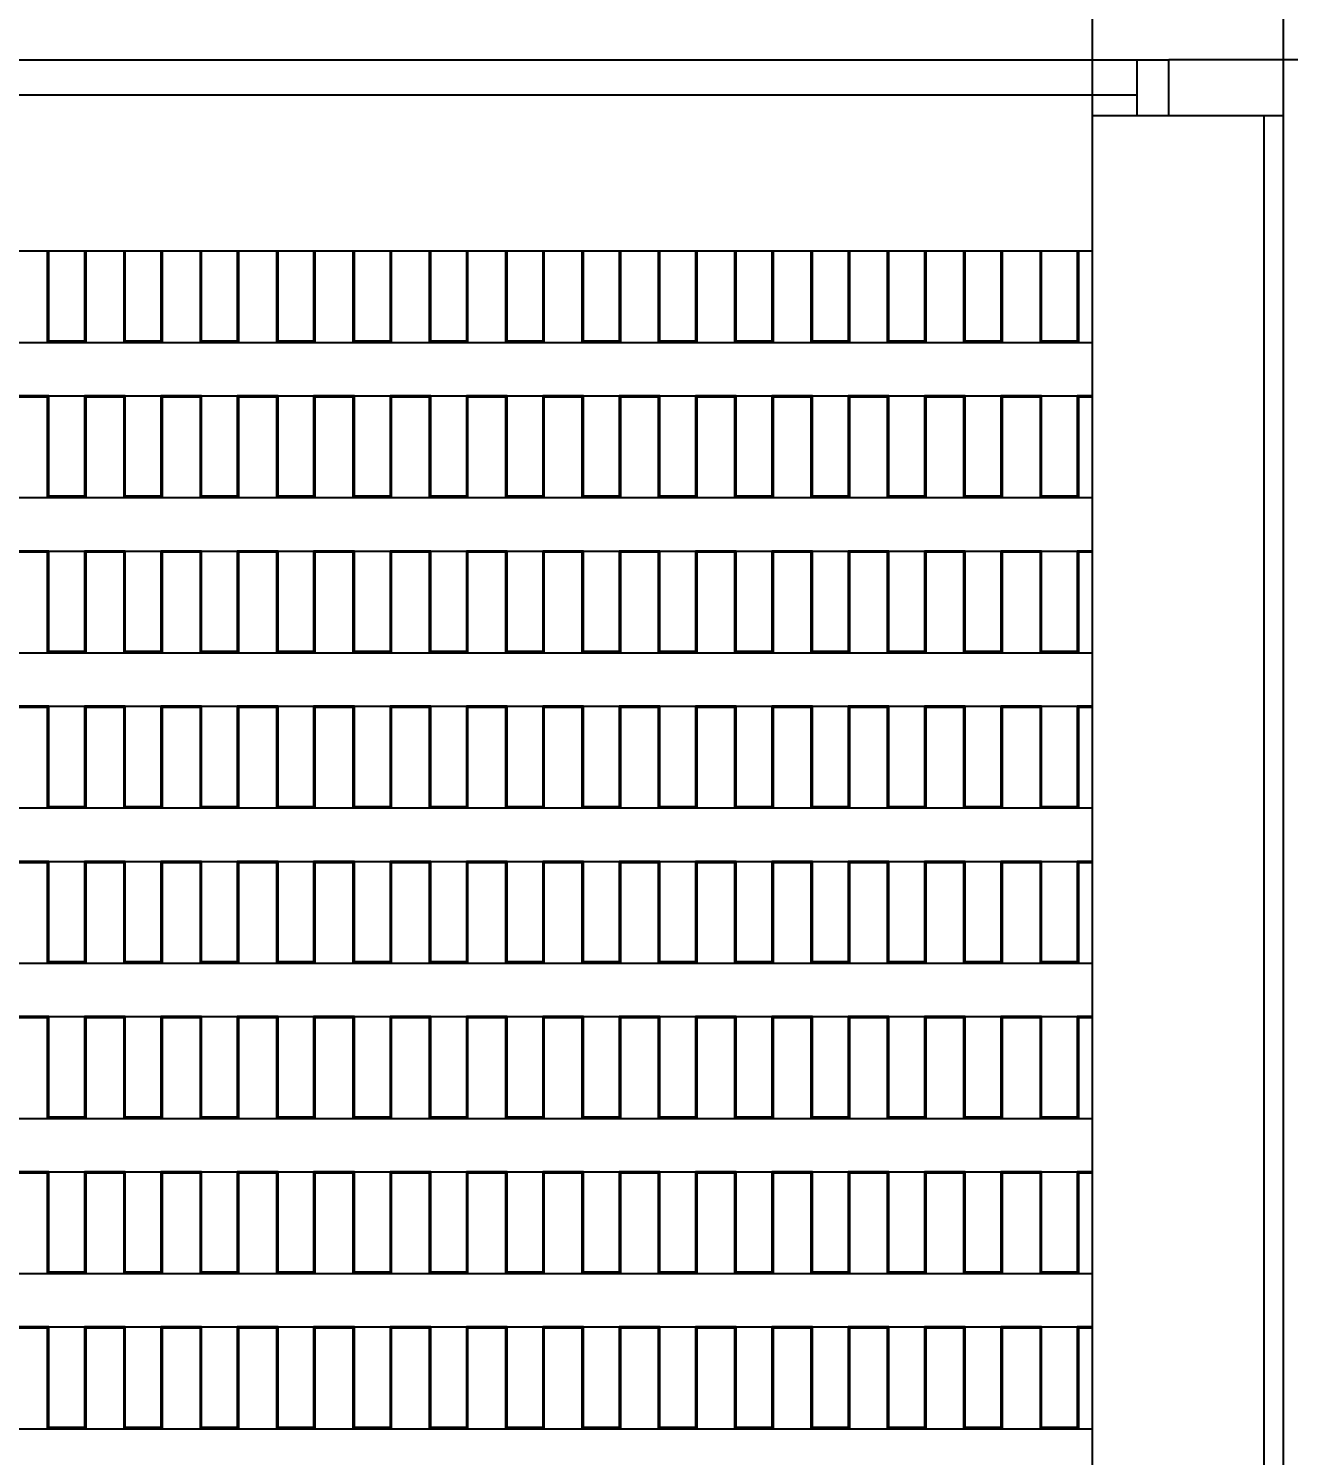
# Model space of a CAD drawing. Header units: millimetres. Extents: x -8604 to -3995, y 3123 to 6155.
# Drawn here: x -7317.2 to -7218.2, y 5465.9 to 5578.1 of the extents above; entities that cross this region are included whole.
import ezdxf

# ---------------------------------------------------------------- set-up
doc = ezdxf.new("R2010")
doc.units = ezdxf.units.MM
doc.layers.get('DEFPOINTS').update_dxf_attribs({"color": 30})
doc.styles.add('TH_GBDIM', font='romans.shx', dxfattribs={"width": 0.8, "bigfont": 'gbcbig.shx'})
doc.dimstyles.new('TH_GBDIM', dxfattribs={"dimscale": 3, "dimtxt": 3.5, "dimasz": 2.5, "dimexe": 2, "dimexo": 0, "dimgap": 1.5, "dimtad": 1, "dimdec": 1, "dimzin": 0, "dimdsep": 46, "dimtxsty": 'TH_GBDIM', "dimcen": 2.5, "dimclrd": 130, "dimclre": 130, "dimclrt": 3, "dimadec": 0, "dimazin": 0, "dimtfac": 0.714286, "dimtdec": 1, "dimtmove": 0, "dimatfit": 3, "dimfxl": 1, "dimtzin": 0, "dimlwd": -1, "dimlwe": -1, "dimarcsym": 0})

# ---------------------------------------------------------------- blocks, each defined once
blk = doc.blocks.new('*D1558')
at = {"color": 130, "transparency": 16777216}
for p, q in [((-7702.62, 5575.58), (-7702.62, 5649.92)), ((-7177.62, 5575.58), (-7177.62, 5649.92)), ((-7695.12, 5643.92), (-7185.12, 5643.92))]:
    blk.add_line(p, q, dxfattribs=at)
for points in [[(-7695.12, 5645.17), (-7695.12, 5642.67), (-7702.62, 5643.92)], [(-7185.12, 5645.17), (-7185.12, 5642.67), (-7177.62, 5643.92)]]:
    blk.add_solid(points, dxfattribs=at)
at = {"layer": 'DEFPOINTS', "color": 0, "transparency": 16777216}
for p in [(-7177.62, 5643.92), (-7702.62, 5575.58), (-7177.62, 5575.58)]:
    blk.add_point(p, dxfattribs=at)
at = {"color": 3, "transparency": 16777216, "insert": (-7440.12, 5653.67), "char_height": 10.5, "attachment_point": 5, "style": 'TH_GBDIM'}
blk.add_mtext('525.0±1', dxfattribs=at)
blk = doc.blocks.new('*D1559')
at = {"color": 130, "transparency": 16777216}
for p, q in [((-7718.62, 5558.58), (-7718.62, 5682.05)), ((-7161.62, 5558.58), (-7161.62, 5682.05)), ((-7711.12, 5676.05), (-7169.12, 5676.05))]:
    blk.add_line(p, q, dxfattribs=at)
for points in [[(-7711.12, 5677.3), (-7711.12, 5674.8), (-7718.62, 5676.05)], [(-7169.12, 5677.3), (-7169.12, 5674.8), (-7161.62, 5676.05)]]:
    blk.add_solid(points, dxfattribs=at)
at = {"layer": 'DEFPOINTS', "color": 0, "transparency": 16777216}
for p in [(-7161.62, 5676.05), (-7718.62, 5558.58), (-7161.62, 5558.58)]:
    blk.add_point(p, dxfattribs=at)
at = {"color": 3, "transparency": 16777216, "insert": (-7440.12, 5685.8), "char_height": 10.5, "attachment_point": 5, "style": 'TH_GBDIM'}
blk.add_mtext('557.0', dxfattribs=at)
blk = doc.blocks.new('*D1570')
at = {"color": 130, "transparency": 16777216}
for p, q in [((-7233.62, 5571.18), (-7233.62, 5594.99)), ((-7218.62, 5571.18), (-7218.62, 5594.99)), ((-7241.12, 5588.99), (-7248.62, 5588.99)), ((-7233.62, 5588.99), (-7218.62, 5588.99)), ((-7211.12, 5588.99), (-7170.22, 5588.99))]:
    blk.add_line(p, q, dxfattribs=at)
for points in [[(-7241.12, 5590.24), (-7241.12, 5587.74), (-7233.62, 5588.99)], [(-7211.12, 5590.24), (-7211.12, 5587.74), (-7218.62, 5588.99)]]:
    blk.add_solid(points, dxfattribs=at)
at = {"layer": 'DEFPOINTS', "color": 0, "transparency": 16777216}
for p in [(-7218.62, 5588.99), (-7233.62, 5571.18), (-7218.62, 5571.18)]:
    blk.add_point(p, dxfattribs=at)
at = {"color": 3, "transparency": 16777216, "insert": (-7186.92, 5598.74), "char_height": 10.5, "attachment_point": 5, "style": 'TH_GBDIM'}
blk.add_mtext('15.0', dxfattribs=at)

msp = doc.modelspace()

# ---------------------------------------------------------------- linework, layer by layer
at = {"color": 7, "linetype": 'Continuous', "lineweight": 25}
for p, q in [((-7650.12, 5575.58), (-7230.12, 5575.58)), ((-7230.12, 5571.18), (-7230.12, 5575.58)), ((-7230.12, 5575.58), (-7227.62, 5575.58)), ((-7227.62, 5571.18), (-7227.62, 5575.58)), ((-7177.62, 5575.58), (-7227.62, 5575.58)), ((-7650.12, 5572.84), (-7230.12, 5572.84)), ((-7230.12, 5571.18), (-7230.12, 5572.84)), ((-7233.62, 5371.18), (-7233.62, 5571.18)), ((-7220.12, 5571.18), (-7233.62, 5571.18)), ((-7220.12, 5371.18), (-7220.12, 5571.18)), ((-7218.62, 5571.18), (-7220.12, 5571.18)), ((-7218.62, 5371.18), (-7218.62, 5571.18)), ((-7646.62, 5560.58), (-7233.62, 5560.58)), ((-7315.72, 5553.38), (-7315.72, 5560.58)), ((-7315.62, 5553.48), (-7315.62, 5560.58)), ((-7312.82, 5560.58), (-7312.82, 5553.48)), ((-7312.72, 5560.58), (-7312.72, 5553.38)), ((-7309.72, 5553.38), (-7309.72, 5560.58)), ((-7309.62, 5553.48), (-7309.62, 5560.58)), ((-7306.82, 5560.58), (-7306.82, 5553.48)), ((-7306.72, 5560.58), (-7306.72, 5553.38)), ((-7303.72, 5553.38), (-7303.72, 5560.58)), ((-7303.62, 5553.48), (-7303.62, 5560.58)), ((-7300.82, 5560.58), (-7300.82, 5553.48)), ((-7300.72, 5560.58), (-7300.72, 5553.38)), ((-7297.72, 5553.38), (-7297.72, 5560.58)), ((-7297.62, 5553.48), (-7297.62, 5560.58)), ((-7294.82, 5560.58), (-7294.82, 5553.48)), ((-7294.72, 5560.58), (-7294.72, 5553.38)), ((-7291.72, 5553.38), (-7291.72, 5560.58)), ((-7291.62, 5553.48), (-7291.62, 5560.58)), ((-7288.82, 5560.58), (-7288.82, 5553.48)), ((-7288.72, 5560.58), (-7288.72, 5553.38)), ((-7285.72, 5553.38), (-7285.72, 5560.58)), ((-7285.62, 5553.48), (-7285.62, 5560.58)), ((-7282.82, 5560.58), (-7282.82, 5553.48)), ((-7282.72, 5560.58), (-7282.72, 5553.38)), ((-7279.72, 5553.38), (-7279.72, 5560.58)), ((-7279.62, 5553.48), (-7279.62, 5560.58)), ((-7276.82, 5560.58), (-7276.82, 5553.48)), ((-7276.72, 5560.58), (-7276.72, 5553.38)), ((-7273.72, 5553.38), (-7273.72, 5560.58)), ((-7273.62, 5553.48), (-7273.62, 5560.58)), ((-7270.82, 5560.58), (-7270.82, 5553.48)), ((-7270.72, 5560.58), (-7270.72, 5553.38)), ((-7267.72, 5553.38), (-7267.72, 5560.58)), ((-7267.62, 5553.48), (-7267.62, 5560.58)), ((-7264.82, 5560.58), (-7264.82, 5553.48)), ((-7264.72, 5560.58), (-7264.72, 5553.38)), ((-7261.72, 5553.38), (-7261.72, 5560.58)), ((-7261.62, 5553.48), (-7261.62, 5560.58)), ((-7258.82, 5560.58), (-7258.82, 5553.48)), ((-7258.72, 5560.58), (-7258.72, 5553.38)), ((-7255.72, 5553.38), (-7255.72, 5560.58)), ((-7255.62, 5553.48), (-7255.62, 5560.58)), ((-7252.82, 5560.58), (-7252.82, 5553.48)), ((-7252.72, 5560.58), (-7252.72, 5553.38)), ((-7249.72, 5553.38), (-7249.72, 5560.58)), ((-7249.62, 5553.48), (-7249.62, 5560.58)), ((-7246.82, 5560.58), (-7246.82, 5553.48)), ((-7246.72, 5560.58), (-7246.72, 5553.38)), ((-7243.72, 5553.38), (-7243.72, 5560.58)), ((-7243.62, 5553.48), (-7243.62, 5560.58)), ((-7240.82, 5560.58), (-7240.82, 5553.48)), ((-7240.72, 5560.58), (-7240.72, 5553.38)), ((-7237.72, 5553.38), (-7237.72, 5560.58)), ((-7237.62, 5553.48), (-7237.62, 5560.58)), ((-7234.82, 5560.58), (-7234.82, 5553.48)), ((-7234.72, 5560.58), (-7234.72, 5553.38)), ((-7646.62, 5553.38), (-7233.62, 5553.38)), ((-7312.72, 5553.38), (-7315.72, 5553.38)), ((-7312.82, 5553.48), (-7315.62, 5553.48)), ((-7306.72, 5553.38), (-7309.72, 5553.38)), ((-7306.82, 5553.48), (-7309.62, 5553.48)), ((-7300.72, 5553.38), (-7303.72, 5553.38)), ((-7300.82, 5553.48), (-7303.62, 5553.48)), ((-7294.72, 5553.38), (-7297.72, 5553.38)), ((-7294.82, 5553.48), (-7297.62, 5553.48)), ((-7288.72, 5553.38), (-7291.72, 5553.38)), ((-7288.82, 5553.48), (-7291.62, 5553.48)), ((-7282.72, 5553.38), (-7285.72, 5553.38)), ((-7282.82, 5553.48), (-7285.62, 5553.48)), ((-7276.72, 5553.38), (-7279.72, 5553.38)), ((-7276.82, 5553.48), (-7279.62, 5553.48)), ((-7270.72, 5553.38), (-7273.72, 5553.38)), ((-7270.82, 5553.48), (-7273.62, 5553.48)), ((-7264.72, 5553.38), (-7267.72, 5553.38)), ((-7264.82, 5553.48), (-7267.62, 5553.48)), ((-7258.72, 5553.38), (-7261.72, 5553.38)), ((-7258.82, 5553.48), (-7261.62, 5553.48)), ((-7252.72, 5553.38), (-7255.72, 5553.38)), ((-7252.82, 5553.48), (-7255.62, 5553.48)), ((-7246.72, 5553.38), (-7249.72, 5553.38)), ((-7246.82, 5553.48), (-7249.62, 5553.48)), ((-7240.72, 5553.38), (-7243.72, 5553.38)), ((-7240.82, 5553.48), (-7243.62, 5553.48)), ((-7234.72, 5553.38), (-7237.72, 5553.38)), ((-7234.82, 5553.48), (-7237.62, 5553.48)), ((-7646.62, 5549.18), (-7233.62, 5549.18)), ((-7315.62, 5549.18), (-7318.82, 5549.18)), ((-7315.72, 5549.08), (-7318.72, 5549.08)), ((-7315.72, 5541.18), (-7315.72, 5549.08)), ((-7315.62, 5541.28), (-7315.62, 5549.18)), ((-7312.82, 5549.18), (-7312.82, 5541.28)), ((-7309.62, 5549.18), (-7312.82, 5549.18)), ((-7309.72, 5549.08), (-7312.72, 5549.08)), ((-7312.72, 5549.08), (-7312.72, 5541.18)), ((-7309.72, 5541.18), (-7309.72, 5549.08)), ((-7309.62, 5541.28), (-7309.62, 5549.18)), ((-7306.82, 5549.18), (-7306.82, 5541.28)), ((-7303.62, 5549.18), (-7306.82, 5549.18)), ((-7303.72, 5549.08), (-7306.72, 5549.08)), ((-7306.72, 5549.08), (-7306.72, 5541.18)), ((-7303.72, 5541.18), (-7303.72, 5549.08)), ((-7303.62, 5541.28), (-7303.62, 5549.18)), ((-7300.82, 5549.18), (-7300.82, 5541.28)), ((-7297.62, 5549.18), (-7300.82, 5549.18)), ((-7297.72, 5549.08), (-7300.72, 5549.08)), ((-7300.72, 5549.08), (-7300.72, 5541.18)), ((-7297.72, 5541.18), (-7297.72, 5549.08)), ((-7297.62, 5541.28), (-7297.62, 5549.18)), ((-7294.82, 5549.18), (-7294.82, 5541.28)), ((-7291.62, 5549.18), (-7294.82, 5549.18)), ((-7291.72, 5549.08), (-7294.72, 5549.08)), ((-7294.72, 5549.08), (-7294.72, 5541.18)), ((-7291.72, 5541.18), (-7291.72, 5549.08)), ((-7291.62, 5541.28), (-7291.62, 5549.18)), ((-7288.82, 5549.18), (-7288.82, 5541.28)), ((-7285.62, 5549.18), (-7288.82, 5549.18)), ((-7285.72, 5549.08), (-7288.72, 5549.08)), ((-7288.72, 5549.08), (-7288.72, 5541.18)), ((-7285.72, 5541.18), (-7285.72, 5549.08)), ((-7285.62, 5541.28), (-7285.62, 5549.18)), ((-7282.82, 5549.18), (-7282.82, 5541.28)), ((-7279.62, 5549.18), (-7282.82, 5549.18)), ((-7279.72, 5549.08), (-7282.72, 5549.08)), ((-7282.72, 5549.08), (-7282.72, 5541.18)), ((-7279.72, 5541.18), (-7279.72, 5549.08)), ((-7279.62, 5541.28), (-7279.62, 5549.18)), ((-7276.82, 5549.18), (-7276.82, 5541.28)), ((-7273.62, 5549.18), (-7276.82, 5549.18)), ((-7273.72, 5549.08), (-7276.72, 5549.08)), ((-7276.72, 5549.08), (-7276.72, 5541.18)), ((-7273.72, 5541.18), (-7273.72, 5549.08)), ((-7273.62, 5541.28), (-7273.62, 5549.18)), ((-7270.82, 5549.18), (-7270.82, 5541.28)), ((-7267.62, 5549.18), (-7270.82, 5549.18)), ((-7267.72, 5549.08), (-7270.72, 5549.08)), ((-7270.72, 5549.08), (-7270.72, 5541.18)), ((-7267.72, 5541.18), (-7267.72, 5549.08)), ((-7267.62, 5541.28), (-7267.62, 5549.18)), ((-7264.82, 5549.18), (-7264.82, 5541.28)), ((-7261.62, 5549.18), (-7264.82, 5549.18)), ((-7261.72, 5549.08), (-7264.72, 5549.08)), ((-7264.72, 5549.08), (-7264.72, 5541.18)), ((-7261.72, 5541.18), (-7261.72, 5549.08)), ((-7261.62, 5541.28), (-7261.62, 5549.18)), ((-7258.82, 5549.18), (-7258.82, 5541.28)), ((-7255.62, 5549.18), (-7258.82, 5549.18)), ((-7255.72, 5549.08), (-7258.72, 5549.08)), ((-7258.72, 5549.08), (-7258.72, 5541.18)), ((-7255.72, 5541.18), (-7255.72, 5549.08)), ((-7255.62, 5541.28), (-7255.62, 5549.18)), ((-7252.82, 5549.18), (-7252.82, 5541.28)), ((-7249.62, 5549.18), (-7252.82, 5549.18)), ((-7249.72, 5549.08), (-7252.72, 5549.08)), ((-7252.72, 5549.08), (-7252.72, 5541.18)), ((-7249.72, 5541.18), (-7249.72, 5549.08)), ((-7249.62, 5541.28), (-7249.62, 5549.18)), ((-7246.82, 5549.18), (-7246.82, 5541.28)), ((-7243.62, 5549.18), (-7246.82, 5549.18)), ((-7243.72, 5549.08), (-7246.72, 5549.08)), ((-7246.72, 5549.08), (-7246.72, 5541.18)), ((-7243.72, 5541.18), (-7243.72, 5549.08)), ((-7243.62, 5541.28), (-7243.62, 5549.18)), ((-7240.82, 5549.18), (-7240.82, 5541.28)), ((-7237.62, 5549.18), (-7240.82, 5549.18)), ((-7237.72, 5549.08), (-7240.72, 5549.08)), ((-7240.72, 5549.08), (-7240.72, 5541.18)), ((-7237.72, 5541.18), (-7237.72, 5549.08)), ((-7237.62, 5541.28), (-7237.62, 5549.18)), ((-7234.82, 5549.18), (-7234.82, 5541.28)), ((-7233.62, 5549.18), (-7234.82, 5549.18)), ((-7233.62, 5549.08), (-7234.72, 5549.08)), ((-7234.72, 5549.08), (-7234.72, 5541.18)), ((-7646.62, 5541.18), (-7233.62, 5541.18)), ((-7312.72, 5541.18), (-7315.72, 5541.18)), ((-7312.82, 5541.28), (-7315.62, 5541.28)), ((-7306.72, 5541.18), (-7309.72, 5541.18)), ((-7306.82, 5541.28), (-7309.62, 5541.28)), ((-7300.72, 5541.18), (-7303.72, 5541.18)), ((-7300.82, 5541.28), (-7303.62, 5541.28)), ((-7294.72, 5541.18), (-7297.72, 5541.18)), ((-7294.82, 5541.28), (-7297.62, 5541.28)), ((-7288.72, 5541.18), (-7291.72, 5541.18)), ((-7288.82, 5541.28), (-7291.62, 5541.28)), ((-7282.72, 5541.18), (-7285.72, 5541.18)), ((-7282.82, 5541.28), (-7285.62, 5541.28)), ((-7276.72, 5541.18), (-7279.72, 5541.18)), ((-7276.82, 5541.28), (-7279.62, 5541.28)), ((-7270.72, 5541.18), (-7273.72, 5541.18)), ((-7270.82, 5541.28), (-7273.62, 5541.28)), ((-7264.72, 5541.18), (-7267.72, 5541.18)), ((-7264.82, 5541.28), (-7267.62, 5541.28)), ((-7258.72, 5541.18), (-7261.72, 5541.18)), ((-7258.82, 5541.28), (-7261.62, 5541.28)), ((-7252.72, 5541.18), (-7255.72, 5541.18)), ((-7252.82, 5541.28), (-7255.62, 5541.28)), ((-7246.72, 5541.18), (-7249.72, 5541.18)), ((-7246.82, 5541.28), (-7249.62, 5541.28)), ((-7240.72, 5541.18), (-7243.72, 5541.18)), ((-7240.82, 5541.28), (-7243.62, 5541.28)), ((-7234.72, 5541.18), (-7237.72, 5541.18)), ((-7234.82, 5541.28), (-7237.62, 5541.28)), ((-7646.62, 5536.98), (-7233.62, 5536.98)), ((-7315.62, 5536.98), (-7318.82, 5536.98)), ((-7315.72, 5536.88), (-7318.72, 5536.88)), ((-7315.72, 5528.98), (-7315.72, 5536.88)), ((-7315.62, 5529.08), (-7315.62, 5536.98)), ((-7312.82, 5536.98), (-7312.82, 5529.08)), ((-7309.62, 5536.98), (-7312.82, 5536.98)), ((-7309.72, 5536.88), (-7312.72, 5536.88)), ((-7312.72, 5536.88), (-7312.72, 5528.98)), ((-7309.72, 5528.98), (-7309.72, 5536.88)), ((-7309.62, 5529.08), (-7309.62, 5536.98)), ((-7306.82, 5536.98), (-7306.82, 5529.08)), ((-7303.62, 5536.98), (-7306.82, 5536.98)), ((-7303.72, 5536.88), (-7306.72, 5536.88)), ((-7306.72, 5536.88), (-7306.72, 5528.98)), ((-7303.72, 5528.98), (-7303.72, 5536.88)), ((-7303.62, 5529.08), (-7303.62, 5536.98)), ((-7300.82, 5536.98), (-7300.82, 5529.08)), ((-7297.62, 5536.98), (-7300.82, 5536.98)), ((-7297.72, 5536.88), (-7300.72, 5536.88)), ((-7300.72, 5536.88), (-7300.72, 5528.98)), ((-7297.72, 5528.98), (-7297.72, 5536.88)), ((-7297.62, 5529.08), (-7297.62, 5536.98)), ((-7294.82, 5536.98), (-7294.82, 5529.08)), ((-7291.62, 5536.98), (-7294.82, 5536.98)), ((-7291.72, 5536.88), (-7294.72, 5536.88)), ((-7294.72, 5536.88), (-7294.72, 5528.98)), ((-7291.72, 5528.98), (-7291.72, 5536.88)), ((-7291.62, 5529.08), (-7291.62, 5536.98)), ((-7288.82, 5536.98), (-7288.82, 5529.08)), ((-7285.62, 5536.98), (-7288.82, 5536.98)), ((-7285.72, 5536.88), (-7288.72, 5536.88)), ((-7288.72, 5536.88), (-7288.72, 5528.98)), ((-7285.72, 5528.98), (-7285.72, 5536.88)), ((-7285.62, 5529.08), (-7285.62, 5536.98)), ((-7282.82, 5536.98), (-7282.82, 5529.08)), ((-7279.62, 5536.98), (-7282.82, 5536.98)), ((-7279.72, 5536.88), (-7282.72, 5536.88)), ((-7282.72, 5536.88), (-7282.72, 5528.98)), ((-7279.72, 5528.98), (-7279.72, 5536.88)), ((-7279.62, 5529.08), (-7279.62, 5536.98)), ((-7276.82, 5536.98), (-7276.82, 5529.08)), ((-7273.62, 5536.98), (-7276.82, 5536.98)), ((-7273.72, 5536.88), (-7276.72, 5536.88)), ((-7276.72, 5536.88), (-7276.72, 5528.98)), ((-7273.72, 5528.98), (-7273.72, 5536.88)), ((-7273.62, 5529.08), (-7273.62, 5536.98)), ((-7270.82, 5536.98), (-7270.82, 5529.08)), ((-7267.62, 5536.98), (-7270.82, 5536.98)), ((-7267.72, 5536.88), (-7270.72, 5536.88)), ((-7270.72, 5536.88), (-7270.72, 5528.98)), ((-7267.72, 5528.98), (-7267.72, 5536.88)), ((-7267.62, 5529.08), (-7267.62, 5536.98)), ((-7264.82, 5536.98), (-7264.82, 5529.08)), ((-7261.62, 5536.98), (-7264.82, 5536.98)), ((-7261.72, 5536.88), (-7264.72, 5536.88)), ((-7264.72, 5536.88), (-7264.72, 5528.98)), ((-7261.72, 5528.98), (-7261.72, 5536.88)), ((-7261.62, 5529.08), (-7261.62, 5536.98)), ((-7258.82, 5536.98), (-7258.82, 5529.08)), ((-7255.62, 5536.98), (-7258.82, 5536.98)), ((-7255.72, 5536.88), (-7258.72, 5536.88)), ((-7258.72, 5536.88), (-7258.72, 5528.98)), ((-7255.72, 5528.98), (-7255.72, 5536.88)), ((-7255.62, 5529.08), (-7255.62, 5536.98)), ((-7252.82, 5536.98), (-7252.82, 5529.08)), ((-7249.62, 5536.98), (-7252.82, 5536.98)), ((-7249.72, 5536.88), (-7252.72, 5536.88)), ((-7252.72, 5536.88), (-7252.72, 5528.98)), ((-7249.72, 5528.98), (-7249.72, 5536.88)), ((-7249.62, 5529.08), (-7249.62, 5536.98)), ((-7246.82, 5536.98), (-7246.82, 5529.08)), ((-7243.62, 5536.98), (-7246.82, 5536.98)), ((-7243.72, 5536.88), (-7246.72, 5536.88)), ((-7246.72, 5536.88), (-7246.72, 5528.98)), ((-7243.72, 5528.98), (-7243.72, 5536.88)), ((-7243.62, 5529.08), (-7243.62, 5536.98)), ((-7240.82, 5536.98), (-7240.82, 5529.08)), ((-7237.62, 5536.98), (-7240.82, 5536.98)), ((-7237.72, 5536.88), (-7240.72, 5536.88)), ((-7240.72, 5536.88), (-7240.72, 5528.98)), ((-7237.72, 5528.98), (-7237.72, 5536.88)), ((-7237.62, 5529.08), (-7237.62, 5536.98)), ((-7234.82, 5536.98), (-7234.82, 5529.08)), ((-7233.62, 5536.98), (-7234.82, 5536.98)), ((-7233.62, 5536.88), (-7234.72, 5536.88)), ((-7234.72, 5536.88), (-7234.72, 5528.98)), ((-7646.62, 5528.98), (-7233.62, 5528.98)), ((-7312.72, 5528.98), (-7315.72, 5528.98)), ((-7312.82, 5529.08), (-7315.62, 5529.08)), ((-7306.72, 5528.98), (-7309.72, 5528.98)), ((-7306.82, 5529.08), (-7309.62, 5529.08)), ((-7300.72, 5528.98), (-7303.72, 5528.98)), ((-7300.82, 5529.08), (-7303.62, 5529.08)), ((-7294.72, 5528.98), (-7297.72, 5528.98)), ((-7294.82, 5529.08), (-7297.62, 5529.08)), ((-7288.72, 5528.98), (-7291.72, 5528.98)), ((-7288.82, 5529.08), (-7291.62, 5529.08)), ((-7282.72, 5528.98), (-7285.72, 5528.98)), ((-7282.82, 5529.08), (-7285.62, 5529.08)), ((-7276.72, 5528.98), (-7279.72, 5528.98)), ((-7276.82, 5529.08), (-7279.62, 5529.08)), ((-7270.72, 5528.98), (-7273.72, 5528.98)), ((-7270.82, 5529.08), (-7273.62, 5529.08)), ((-7264.72, 5528.98), (-7267.72, 5528.98)), ((-7264.82, 5529.08), (-7267.62, 5529.08)), ((-7258.72, 5528.98), (-7261.72, 5528.98)), ((-7258.82, 5529.08), (-7261.62, 5529.08)), ((-7252.72, 5528.98), (-7255.72, 5528.98)), ((-7252.82, 5529.08), (-7255.62, 5529.08)), ((-7246.72, 5528.98), (-7249.72, 5528.98)), ((-7246.82, 5529.08), (-7249.62, 5529.08)), ((-7240.72, 5528.98), (-7243.72, 5528.98)), ((-7240.82, 5529.08), (-7243.62, 5529.08)), ((-7234.72, 5528.98), (-7237.72, 5528.98)), ((-7234.82, 5529.08), (-7237.62, 5529.08)), ((-7646.62, 5524.78), (-7233.62, 5524.78)), ((-7315.62, 5524.78), (-7318.82, 5524.78)), ((-7315.72, 5524.68), (-7318.72, 5524.68)), ((-7315.72, 5516.78), (-7315.72, 5524.68)), ((-7315.62, 5516.88), (-7315.62, 5524.78)), ((-7312.82, 5524.78), (-7312.82, 5516.88)), ((-7309.62, 5524.78), (-7312.82, 5524.78)), ((-7309.72, 5524.68), (-7312.72, 5524.68)), ((-7312.72, 5524.68), (-7312.72, 5516.78)), ((-7309.72, 5516.78), (-7309.72, 5524.68)), ((-7309.62, 5516.88), (-7309.62, 5524.78)), ((-7306.82, 5524.78), (-7306.82, 5516.88)), ((-7303.62, 5524.78), (-7306.82, 5524.78)), ((-7303.72, 5524.68), (-7306.72, 5524.68)), ((-7306.72, 5524.68), (-7306.72, 5516.78)), ((-7303.72, 5516.78), (-7303.72, 5524.68)), ((-7303.62, 5516.88), (-7303.62, 5524.78)), ((-7300.82, 5524.78), (-7300.82, 5516.88)), ((-7297.62, 5524.78), (-7300.82, 5524.78)), ((-7297.72, 5524.68), (-7300.72, 5524.68)), ((-7300.72, 5524.68), (-7300.72, 5516.78)), ((-7297.72, 5516.78), (-7297.72, 5524.68)), ((-7297.62, 5516.88), (-7297.62, 5524.78)), ((-7294.82, 5524.78), (-7294.82, 5516.88)), ((-7291.62, 5524.78), (-7294.82, 5524.78)), ((-7291.72, 5524.68), (-7294.72, 5524.68)), ((-7294.72, 5524.68), (-7294.72, 5516.78)), ((-7291.72, 5516.78), (-7291.72, 5524.68)), ((-7291.62, 5516.88), (-7291.62, 5524.78)), ((-7288.82, 5524.78), (-7288.82, 5516.88)), ((-7285.62, 5524.78), (-7288.82, 5524.78)), ((-7285.72, 5524.68), (-7288.72, 5524.68)), ((-7288.72, 5524.68), (-7288.72, 5516.78)), ((-7285.72, 5516.78), (-7285.72, 5524.68)), ((-7285.62, 5516.88), (-7285.62, 5524.78)), ((-7282.82, 5524.78), (-7282.82, 5516.88)), ((-7279.62, 5524.78), (-7282.82, 5524.78)), ((-7279.72, 5524.68), (-7282.72, 5524.68)), ((-7282.72, 5524.68), (-7282.72, 5516.78)), ((-7279.72, 5516.78), (-7279.72, 5524.68)), ((-7279.62, 5516.88), (-7279.62, 5524.78)), ((-7276.82, 5524.78), (-7276.82, 5516.88)), ((-7273.62, 5524.78), (-7276.82, 5524.78)), ((-7273.72, 5524.68), (-7276.72, 5524.68)), ((-7276.72, 5524.68), (-7276.72, 5516.78)), ((-7273.72, 5516.78), (-7273.72, 5524.68)), ((-7273.62, 5516.88), (-7273.62, 5524.78)), ((-7270.82, 5524.78), (-7270.82, 5516.88)), ((-7267.62, 5524.78), (-7270.82, 5524.78)), ((-7267.72, 5524.68), (-7270.72, 5524.68)), ((-7270.72, 5524.68), (-7270.72, 5516.78)), ((-7267.72, 5516.78), (-7267.72, 5524.68)), ((-7267.62, 5516.88), (-7267.62, 5524.78)), ((-7264.82, 5524.78), (-7264.82, 5516.88)), ((-7261.62, 5524.78), (-7264.82, 5524.78)), ((-7261.72, 5524.68), (-7264.72, 5524.68)), ((-7264.72, 5524.68), (-7264.72, 5516.78)), ((-7261.72, 5516.78), (-7261.72, 5524.68)), ((-7261.62, 5516.88), (-7261.62, 5524.78)), ((-7258.82, 5524.78), (-7258.82, 5516.88)), ((-7255.62, 5524.78), (-7258.82, 5524.78)), ((-7255.72, 5524.68), (-7258.72, 5524.68)), ((-7258.72, 5524.68), (-7258.72, 5516.78)), ((-7255.72, 5516.78), (-7255.72, 5524.68)), ((-7255.62, 5516.88), (-7255.62, 5524.78)), ((-7252.82, 5524.78), (-7252.82, 5516.88)), ((-7249.62, 5524.78), (-7252.82, 5524.78)), ((-7249.72, 5524.68), (-7252.72, 5524.68)), ((-7252.72, 5524.68), (-7252.72, 5516.78)), ((-7249.72, 5516.78), (-7249.72, 5524.68)), ((-7249.62, 5516.88), (-7249.62, 5524.78)), ((-7246.82, 5524.78), (-7246.82, 5516.88)), ((-7243.62, 5524.78), (-7246.82, 5524.78)), ((-7243.72, 5524.68), (-7246.72, 5524.68)), ((-7246.72, 5524.68), (-7246.72, 5516.78)), ((-7243.72, 5516.78), (-7243.72, 5524.68)), ((-7243.62, 5516.88), (-7243.62, 5524.78)), ((-7240.82, 5524.78), (-7240.82, 5516.88)), ((-7237.62, 5524.78), (-7240.82, 5524.78)), ((-7237.72, 5524.68), (-7240.72, 5524.68)), ((-7240.72, 5524.68), (-7240.72, 5516.78)), ((-7237.72, 5516.78), (-7237.72, 5524.68)), ((-7237.62, 5516.88), (-7237.62, 5524.78)), ((-7234.82, 5524.78), (-7234.82, 5516.88)), ((-7233.62, 5524.78), (-7234.82, 5524.78)), ((-7233.62, 5524.68), (-7234.72, 5524.68)), ((-7234.72, 5524.68), (-7234.72, 5516.78)), ((-7646.62, 5516.78), (-7233.62, 5516.78)), ((-7312.72, 5516.78), (-7315.72, 5516.78)), ((-7312.82, 5516.88), (-7315.62, 5516.88)), ((-7306.72, 5516.78), (-7309.72, 5516.78)), ((-7306.82, 5516.88), (-7309.62, 5516.88)), ((-7300.72, 5516.78), (-7303.72, 5516.78)), ((-7300.82, 5516.88), (-7303.62, 5516.88)), ((-7294.72, 5516.78), (-7297.72, 5516.78)), ((-7294.82, 5516.88), (-7297.62, 5516.88)), ((-7288.72, 5516.78), (-7291.72, 5516.78)), ((-7288.82, 5516.88), (-7291.62, 5516.88)), ((-7282.72, 5516.78), (-7285.72, 5516.78)), ((-7282.82, 5516.88), (-7285.62, 5516.88)), ((-7276.72, 5516.78), (-7279.72, 5516.78)), ((-7276.82, 5516.88), (-7279.62, 5516.88)), ((-7270.72, 5516.78), (-7273.72, 5516.78)), ((-7270.82, 5516.88), (-7273.62, 5516.88)), ((-7264.72, 5516.78), (-7267.72, 5516.78)), ((-7264.82, 5516.88), (-7267.62, 5516.88)), ((-7258.72, 5516.78), (-7261.72, 5516.78)), ((-7258.82, 5516.88), (-7261.62, 5516.88)), ((-7252.72, 5516.78), (-7255.72, 5516.78)), ((-7252.82, 5516.88), (-7255.62, 5516.88)), ((-7246.72, 5516.78), (-7249.72, 5516.78)), ((-7246.82, 5516.88), (-7249.62, 5516.88)), ((-7240.72, 5516.78), (-7243.72, 5516.78)), ((-7240.82, 5516.88), (-7243.62, 5516.88)), ((-7234.72, 5516.78), (-7237.72, 5516.78)), ((-7234.82, 5516.88), (-7237.62, 5516.88)), ((-7646.62, 5512.58), (-7233.62, 5512.58)), ((-7315.62, 5512.58), (-7318.82, 5512.58)), ((-7315.72, 5512.48), (-7318.72, 5512.48)), ((-7315.72, 5504.58), (-7315.72, 5512.48)), ((-7315.62, 5504.68), (-7315.62, 5512.58)), ((-7312.82, 5512.58), (-7312.82, 5504.68)), ((-7309.62, 5512.58), (-7312.82, 5512.58)), ((-7309.72, 5512.48), (-7312.72, 5512.48)), ((-7312.72, 5512.48), (-7312.72, 5504.58)), ((-7309.72, 5504.58), (-7309.72, 5512.48)), ((-7309.62, 5504.68), (-7309.62, 5512.58)), ((-7306.82, 5512.58), (-7306.82, 5504.68)), ((-7303.62, 5512.58), (-7306.82, 5512.58)), ((-7303.72, 5512.48), (-7306.72, 5512.48)), ((-7306.72, 5512.48), (-7306.72, 5504.58)), ((-7303.72, 5504.58), (-7303.72, 5512.48)), ((-7303.62, 5504.68), (-7303.62, 5512.58)), ((-7300.82, 5512.58), (-7300.82, 5504.68)), ((-7297.62, 5512.58), (-7300.82, 5512.58)), ((-7297.72, 5512.48), (-7300.72, 5512.48)), ((-7300.72, 5512.48), (-7300.72, 5504.58)), ((-7297.72, 5504.58), (-7297.72, 5512.48)), ((-7297.62, 5504.68), (-7297.62, 5512.58)), ((-7294.82, 5512.58), (-7294.82, 5504.68)), ((-7291.62, 5512.58), (-7294.82, 5512.58)), ((-7291.72, 5512.48), (-7294.72, 5512.48)), ((-7294.72, 5512.48), (-7294.72, 5504.58)), ((-7291.72, 5504.58), (-7291.72, 5512.48)), ((-7291.62, 5504.68), (-7291.62, 5512.58)), ((-7288.82, 5512.58), (-7288.82, 5504.68)), ((-7285.62, 5512.58), (-7288.82, 5512.58)), ((-7285.72, 5512.48), (-7288.72, 5512.48)), ((-7288.72, 5512.48), (-7288.72, 5504.58)), ((-7285.72, 5504.58), (-7285.72, 5512.48)), ((-7285.62, 5504.68), (-7285.62, 5512.58)), ((-7282.82, 5512.58), (-7282.82, 5504.68)), ((-7279.62, 5512.58), (-7282.82, 5512.58)), ((-7279.72, 5512.48), (-7282.72, 5512.48)), ((-7282.72, 5512.48), (-7282.72, 5504.58)), ((-7279.72, 5504.58), (-7279.72, 5512.48)), ((-7279.62, 5504.68), (-7279.62, 5512.58)), ((-7276.82, 5512.58), (-7276.82, 5504.68)), ((-7273.62, 5512.58), (-7276.82, 5512.58)), ((-7273.72, 5512.48), (-7276.72, 5512.48)), ((-7276.72, 5512.48), (-7276.72, 5504.58)), ((-7273.72, 5504.58), (-7273.72, 5512.48)), ((-7273.62, 5504.68), (-7273.62, 5512.58)), ((-7270.82, 5512.58), (-7270.82, 5504.68)), ((-7267.62, 5512.58), (-7270.82, 5512.58)), ((-7267.72, 5512.48), (-7270.72, 5512.48)), ((-7270.72, 5512.48), (-7270.72, 5504.58)), ((-7267.72, 5504.58), (-7267.72, 5512.48)), ((-7267.62, 5504.68), (-7267.62, 5512.58)), ((-7264.82, 5512.58), (-7264.82, 5504.68)), ((-7261.62, 5512.58), (-7264.82, 5512.58)), ((-7261.72, 5512.48), (-7264.72, 5512.48)), ((-7264.72, 5512.48), (-7264.72, 5504.58)), ((-7261.72, 5504.58), (-7261.72, 5512.48)), ((-7261.62, 5504.68), (-7261.62, 5512.58)), ((-7258.82, 5512.58), (-7258.82, 5504.68)), ((-7255.62, 5512.58), (-7258.82, 5512.58)), ((-7255.72, 5512.48), (-7258.72, 5512.48)), ((-7258.72, 5512.48), (-7258.72, 5504.58)), ((-7255.72, 5504.58), (-7255.72, 5512.48)), ((-7255.62, 5504.68), (-7255.62, 5512.58)), ((-7252.82, 5512.58), (-7252.82, 5504.68)), ((-7249.62, 5512.58), (-7252.82, 5512.58)), ((-7249.72, 5512.48), (-7252.72, 5512.48)), ((-7252.72, 5512.48), (-7252.72, 5504.58)), ((-7249.72, 5504.58), (-7249.72, 5512.48)), ((-7249.62, 5504.68), (-7249.62, 5512.58)), ((-7246.82, 5512.58), (-7246.82, 5504.68)), ((-7243.62, 5512.58), (-7246.82, 5512.58)), ((-7243.72, 5512.48), (-7246.72, 5512.48)), ((-7246.72, 5512.48), (-7246.72, 5504.58)), ((-7243.72, 5504.58), (-7243.72, 5512.48)), ((-7243.62, 5504.68), (-7243.62, 5512.58)), ((-7240.82, 5512.58), (-7240.82, 5504.68)), ((-7237.62, 5512.58), (-7240.82, 5512.58)), ((-7237.72, 5512.48), (-7240.72, 5512.48)), ((-7240.72, 5512.48), (-7240.72, 5504.58)), ((-7237.72, 5504.58), (-7237.72, 5512.48)), ((-7237.62, 5504.68), (-7237.62, 5512.58)), ((-7234.82, 5512.58), (-7234.82, 5504.68)), ((-7233.62, 5512.58), (-7234.82, 5512.58)), ((-7233.62, 5512.48), (-7234.72, 5512.48)), ((-7234.72, 5512.48), (-7234.72, 5504.58)), ((-7646.62, 5504.58), (-7233.62, 5504.58)), ((-7312.72, 5504.58), (-7315.72, 5504.58)), ((-7312.82, 5504.68), (-7315.62, 5504.68)), ((-7306.72, 5504.58), (-7309.72, 5504.58)), ((-7306.82, 5504.68), (-7309.62, 5504.68)), ((-7300.72, 5504.58), (-7303.72, 5504.58)), ((-7300.82, 5504.68), (-7303.62, 5504.68)), ((-7294.72, 5504.58), (-7297.72, 5504.58)), ((-7294.82, 5504.68), (-7297.62, 5504.68)), ((-7288.72, 5504.58), (-7291.72, 5504.58)), ((-7288.82, 5504.68), (-7291.62, 5504.68)), ((-7282.72, 5504.58), (-7285.72, 5504.58)), ((-7282.82, 5504.68), (-7285.62, 5504.68)), ((-7276.72, 5504.58), (-7279.72, 5504.58)), ((-7276.82, 5504.68), (-7279.62, 5504.68)), ((-7270.72, 5504.58), (-7273.72, 5504.58)), ((-7270.82, 5504.68), (-7273.62, 5504.68)), ((-7264.72, 5504.58), (-7267.72, 5504.58)), ((-7264.82, 5504.68), (-7267.62, 5504.68)), ((-7258.72, 5504.58), (-7261.72, 5504.58)), ((-7258.82, 5504.68), (-7261.62, 5504.68)), ((-7252.72, 5504.58), (-7255.72, 5504.58)), ((-7252.82, 5504.68), (-7255.62, 5504.68)), ((-7246.72, 5504.58), (-7249.72, 5504.58)), ((-7246.82, 5504.68), (-7249.62, 5504.68)), ((-7240.72, 5504.58), (-7243.72, 5504.58)), ((-7240.82, 5504.68), (-7243.62, 5504.68)), ((-7234.72, 5504.58), (-7237.72, 5504.58)), ((-7234.82, 5504.68), (-7237.62, 5504.68)), ((-7646.62, 5500.38), (-7233.62, 5500.38)), ((-7315.62, 5500.38), (-7318.82, 5500.38)), ((-7315.72, 5500.28), (-7318.72, 5500.28)), ((-7315.72, 5492.38), (-7315.72, 5500.28)), ((-7315.62, 5492.48), (-7315.62, 5500.38)), ((-7312.82, 5500.38), (-7312.82, 5492.48)), ((-7309.62, 5500.38), (-7312.82, 5500.38)), ((-7309.72, 5500.28), (-7312.72, 5500.28)), ((-7312.72, 5500.28), (-7312.72, 5492.38)), ((-7309.72, 5492.38), (-7309.72, 5500.28)), ((-7309.62, 5492.48), (-7309.62, 5500.38)), ((-7306.82, 5500.38), (-7306.82, 5492.48)), ((-7303.62, 5500.38), (-7306.82, 5500.38)), ((-7303.72, 5500.28), (-7306.72, 5500.28)), ((-7306.72, 5500.28), (-7306.72, 5492.38)), ((-7303.72, 5492.38), (-7303.72, 5500.28)), ((-7303.62, 5492.48), (-7303.62, 5500.38)), ((-7300.82, 5500.38), (-7300.82, 5492.48)), ((-7297.62, 5500.38), (-7300.82, 5500.38)), ((-7297.72, 5500.28), (-7300.72, 5500.28)), ((-7300.72, 5500.28), (-7300.72, 5492.38)), ((-7297.72, 5492.38), (-7297.72, 5500.28)), ((-7297.62, 5492.48), (-7297.62, 5500.38)), ((-7294.82, 5500.38), (-7294.82, 5492.48)), ((-7291.62, 5500.38), (-7294.82, 5500.38)), ((-7291.72, 5500.28), (-7294.72, 5500.28)), ((-7294.72, 5500.28), (-7294.72, 5492.38)), ((-7291.72, 5492.38), (-7291.72, 5500.28)), ((-7291.62, 5492.48), (-7291.62, 5500.38)), ((-7288.82, 5500.38), (-7288.82, 5492.48)), ((-7285.62, 5500.38), (-7288.82, 5500.38)), ((-7285.72, 5500.28), (-7288.72, 5500.28)), ((-7288.72, 5500.28), (-7288.72, 5492.38)), ((-7285.72, 5492.38), (-7285.72, 5500.28)), ((-7285.62, 5492.48), (-7285.62, 5500.38)), ((-7282.82, 5500.38), (-7282.82, 5492.48)), ((-7279.62, 5500.38), (-7282.82, 5500.38)), ((-7279.72, 5500.28), (-7282.72, 5500.28)), ((-7282.72, 5500.28), (-7282.72, 5492.38)), ((-7279.72, 5492.38), (-7279.72, 5500.28)), ((-7279.62, 5492.48), (-7279.62, 5500.38)), ((-7276.82, 5500.38), (-7276.82, 5492.48)), ((-7273.62, 5500.38), (-7276.82, 5500.38)), ((-7273.72, 5500.28), (-7276.72, 5500.28)), ((-7276.72, 5500.28), (-7276.72, 5492.38)), ((-7273.72, 5492.38), (-7273.72, 5500.28)), ((-7273.62, 5492.48), (-7273.62, 5500.38)), ((-7270.82, 5500.38), (-7270.82, 5492.48)), ((-7267.62, 5500.38), (-7270.82, 5500.38)), ((-7267.72, 5500.28), (-7270.72, 5500.28)), ((-7270.72, 5500.28), (-7270.72, 5492.38)), ((-7267.72, 5492.38), (-7267.72, 5500.28)), ((-7267.62, 5492.48), (-7267.62, 5500.38)), ((-7264.82, 5500.38), (-7264.82, 5492.48)), ((-7261.62, 5500.38), (-7264.82, 5500.38)), ((-7261.72, 5500.28), (-7264.72, 5500.28)), ((-7264.72, 5500.28), (-7264.72, 5492.38)), ((-7261.72, 5492.38), (-7261.72, 5500.28)), ((-7261.62, 5492.48), (-7261.62, 5500.38)), ((-7258.82, 5500.38), (-7258.82, 5492.48)), ((-7255.62, 5500.38), (-7258.82, 5500.38)), ((-7255.72, 5500.28), (-7258.72, 5500.28)), ((-7258.72, 5500.28), (-7258.72, 5492.38)), ((-7255.72, 5492.38), (-7255.72, 5500.28)), ((-7255.62, 5492.48), (-7255.62, 5500.38)), ((-7252.82, 5500.38), (-7252.82, 5492.48)), ((-7249.62, 5500.38), (-7252.82, 5500.38)), ((-7249.72, 5500.28), (-7252.72, 5500.28)), ((-7252.72, 5500.28), (-7252.72, 5492.38)), ((-7249.72, 5492.38), (-7249.72, 5500.28)), ((-7249.62, 5492.48), (-7249.62, 5500.38)), ((-7246.82, 5500.38), (-7246.82, 5492.48)), ((-7243.62, 5500.38), (-7246.82, 5500.38)), ((-7243.72, 5500.28), (-7246.72, 5500.28)), ((-7246.72, 5500.28), (-7246.72, 5492.38)), ((-7243.72, 5492.38), (-7243.72, 5500.28)), ((-7243.62, 5492.48), (-7243.62, 5500.38)), ((-7240.82, 5500.38), (-7240.82, 5492.48)), ((-7237.62, 5500.38), (-7240.82, 5500.38)), ((-7237.72, 5500.28), (-7240.72, 5500.28)), ((-7240.72, 5500.28), (-7240.72, 5492.38)), ((-7237.72, 5492.38), (-7237.72, 5500.28)), ((-7237.62, 5492.48), (-7237.62, 5500.38)), ((-7234.82, 5500.38), (-7234.82, 5492.48)), ((-7233.62, 5500.38), (-7234.82, 5500.38)), ((-7233.62, 5500.28), (-7234.72, 5500.28)), ((-7234.72, 5500.28), (-7234.72, 5492.38)), ((-7646.62, 5492.38), (-7233.62, 5492.38)), ((-7312.72, 5492.38), (-7315.72, 5492.38)), ((-7312.82, 5492.48), (-7315.62, 5492.48)), ((-7306.72, 5492.38), (-7309.72, 5492.38)), ((-7306.82, 5492.48), (-7309.62, 5492.48)), ((-7300.72, 5492.38), (-7303.72, 5492.38)), ((-7300.82, 5492.48), (-7303.62, 5492.48)), ((-7294.72, 5492.38), (-7297.72, 5492.38)), ((-7294.82, 5492.48), (-7297.62, 5492.48)), ((-7288.72, 5492.38), (-7291.72, 5492.38)), ((-7288.82, 5492.48), (-7291.62, 5492.48)), ((-7282.72, 5492.38), (-7285.72, 5492.38)), ((-7282.82, 5492.48), (-7285.62, 5492.48)), ((-7276.72, 5492.38), (-7279.72, 5492.38)), ((-7276.82, 5492.48), (-7279.62, 5492.48)), ((-7270.72, 5492.38), (-7273.72, 5492.38)), ((-7270.82, 5492.48), (-7273.62, 5492.48)), ((-7264.72, 5492.38), (-7267.72, 5492.38)), ((-7264.82, 5492.48), (-7267.62, 5492.48)), ((-7258.72, 5492.38), (-7261.72, 5492.38)), ((-7258.82, 5492.48), (-7261.62, 5492.48)), ((-7252.72, 5492.38), (-7255.72, 5492.38)), ((-7252.82, 5492.48), (-7255.62, 5492.48)), ((-7246.72, 5492.38), (-7249.72, 5492.38)), ((-7246.82, 5492.48), (-7249.62, 5492.48)), ((-7240.72, 5492.38), (-7243.72, 5492.38)), ((-7240.82, 5492.48), (-7243.62, 5492.48)), ((-7234.72, 5492.38), (-7237.72, 5492.38)), ((-7234.82, 5492.48), (-7237.62, 5492.48)), ((-7646.62, 5488.18), (-7233.62, 5488.18)), ((-7315.62, 5488.18), (-7318.82, 5488.18)), ((-7315.72, 5488.08), (-7318.72, 5488.08)), ((-7315.72, 5480.18), (-7315.72, 5488.08)), ((-7315.62, 5480.28), (-7315.62, 5488.18)), ((-7312.82, 5488.18), (-7312.82, 5480.28)), ((-7309.62, 5488.18), (-7312.82, 5488.18)), ((-7309.72, 5488.08), (-7312.72, 5488.08)), ((-7312.72, 5488.08), (-7312.72, 5480.18)), ((-7309.72, 5480.18), (-7309.72, 5488.08)), ((-7309.62, 5480.28), (-7309.62, 5488.18)), ((-7306.82, 5488.18), (-7306.82, 5480.28)), ((-7303.62, 5488.18), (-7306.82, 5488.18)), ((-7303.72, 5488.08), (-7306.72, 5488.08)), ((-7306.72, 5488.08), (-7306.72, 5480.18)), ((-7303.72, 5480.18), (-7303.72, 5488.08)), ((-7303.62, 5480.28), (-7303.62, 5488.18)), ((-7300.82, 5488.18), (-7300.82, 5480.28)), ((-7297.62, 5488.18), (-7300.82, 5488.18)), ((-7297.72, 5488.08), (-7300.72, 5488.08)), ((-7300.72, 5488.08), (-7300.72, 5480.18)), ((-7297.72, 5480.18), (-7297.72, 5488.08)), ((-7297.62, 5480.28), (-7297.62, 5488.18)), ((-7294.82, 5488.18), (-7294.82, 5480.28)), ((-7291.62, 5488.18), (-7294.82, 5488.18)), ((-7291.72, 5488.08), (-7294.72, 5488.08)), ((-7294.72, 5488.08), (-7294.72, 5480.18)), ((-7291.72, 5480.18), (-7291.72, 5488.08)), ((-7291.62, 5480.28), (-7291.62, 5488.18)), ((-7288.82, 5488.18), (-7288.82, 5480.28)), ((-7285.62, 5488.18), (-7288.82, 5488.18)), ((-7285.72, 5488.08), (-7288.72, 5488.08)), ((-7288.72, 5488.08), (-7288.72, 5480.18)), ((-7285.72, 5480.18), (-7285.72, 5488.08)), ((-7285.62, 5480.28), (-7285.62, 5488.18)), ((-7282.82, 5488.18), (-7282.82, 5480.28)), ((-7279.62, 5488.18), (-7282.82, 5488.18)), ((-7279.72, 5488.08), (-7282.72, 5488.08)), ((-7282.72, 5488.08), (-7282.72, 5480.18)), ((-7279.72, 5480.18), (-7279.72, 5488.08)), ((-7279.62, 5480.28), (-7279.62, 5488.18)), ((-7276.82, 5488.18), (-7276.82, 5480.28)), ((-7273.62, 5488.18), (-7276.82, 5488.18)), ((-7273.72, 5488.08), (-7276.72, 5488.08)), ((-7276.72, 5488.08), (-7276.72, 5480.18)), ((-7273.72, 5480.18), (-7273.72, 5488.08)), ((-7273.62, 5480.28), (-7273.62, 5488.18)), ((-7270.82, 5488.18), (-7270.82, 5480.28)), ((-7267.62, 5488.18), (-7270.82, 5488.18)), ((-7267.72, 5488.08), (-7270.72, 5488.08)), ((-7270.72, 5488.08), (-7270.72, 5480.18)), ((-7267.72, 5480.18), (-7267.72, 5488.08)), ((-7267.62, 5480.28), (-7267.62, 5488.18)), ((-7264.82, 5488.18), (-7264.82, 5480.28)), ((-7261.62, 5488.18), (-7264.82, 5488.18)), ((-7261.72, 5488.08), (-7264.72, 5488.08)), ((-7264.72, 5488.08), (-7264.72, 5480.18)), ((-7261.72, 5480.18), (-7261.72, 5488.08)), ((-7261.62, 5480.28), (-7261.62, 5488.18)), ((-7258.82, 5488.18), (-7258.82, 5480.28)), ((-7255.62, 5488.18), (-7258.82, 5488.18)), ((-7255.72, 5488.08), (-7258.72, 5488.08)), ((-7258.72, 5488.08), (-7258.72, 5480.18)), ((-7255.72, 5480.18), (-7255.72, 5488.08)), ((-7255.62, 5480.28), (-7255.62, 5488.18)), ((-7249.62, 5488.18), (-7252.82, 5488.18)), ((-7252.82, 5488.18), (-7252.82, 5480.28)), ((-7249.72, 5488.08), (-7252.72, 5488.08)), ((-7252.72, 5488.08), (-7252.72, 5480.18)), ((-7249.72, 5480.18), (-7249.72, 5488.08)), ((-7249.62, 5480.28), (-7249.62, 5488.18)), ((-7243.62, 5488.18), (-7246.82, 5488.18)), ((-7246.82, 5488.18), (-7246.82, 5480.28)), ((-7243.72, 5488.08), (-7246.72, 5488.08)), ((-7246.72, 5488.08), (-7246.72, 5480.18)), ((-7243.72, 5480.18), (-7243.72, 5488.08)), ((-7243.62, 5480.28), (-7243.62, 5488.18)), ((-7240.82, 5488.18), (-7240.82, 5480.28)), ((-7237.62, 5488.18), (-7240.82, 5488.18)), ((-7237.72, 5488.08), (-7240.72, 5488.08)), ((-7240.72, 5488.08), (-7240.72, 5480.18)), ((-7237.72, 5480.18), (-7237.72, 5488.08)), ((-7237.62, 5480.28), (-7237.62, 5488.18)), ((-7234.82, 5488.18), (-7234.82, 5480.28)), ((-7233.62, 5488.18), (-7234.82, 5488.18)), ((-7233.62, 5488.08), (-7234.72, 5488.08)), ((-7234.72, 5488.08), (-7234.72, 5480.18)), ((-7646.62, 5480.18), (-7233.62, 5480.18)), ((-7312.72, 5480.18), (-7315.72, 5480.18)), ((-7312.82, 5480.28), (-7315.62, 5480.28)), ((-7306.72, 5480.18), (-7309.72, 5480.18)), ((-7306.82, 5480.28), (-7309.62, 5480.28)), ((-7300.72, 5480.18), (-7303.72, 5480.18)), ((-7300.82, 5480.28), (-7303.62, 5480.28)), ((-7294.72, 5480.18), (-7297.72, 5480.18)), ((-7294.82, 5480.28), (-7297.62, 5480.28)), ((-7288.72, 5480.18), (-7291.72, 5480.18)), ((-7288.82, 5480.28), (-7291.62, 5480.28)), ((-7282.72, 5480.18), (-7285.72, 5480.18)), ((-7282.82, 5480.28), (-7285.62, 5480.28)), ((-7276.72, 5480.18), (-7279.72, 5480.18)), ((-7276.82, 5480.28), (-7279.62, 5480.28)), ((-7270.72, 5480.18), (-7273.72, 5480.18)), ((-7270.82, 5480.28), (-7273.62, 5480.28)), ((-7264.72, 5480.18), (-7267.72, 5480.18)), ((-7264.82, 5480.28), (-7267.62, 5480.28)), ((-7258.72, 5480.18), (-7261.72, 5480.18)), ((-7258.82, 5480.28), (-7261.62, 5480.28)), ((-7252.72, 5480.18), (-7255.72, 5480.18)), ((-7252.82, 5480.28), (-7255.62, 5480.28)), ((-7246.72, 5480.18), (-7249.72, 5480.18)), ((-7246.82, 5480.28), (-7249.62, 5480.28)), ((-7240.72, 5480.18), (-7243.72, 5480.18)), ((-7240.82, 5480.28), (-7243.62, 5480.28)), ((-7234.72, 5480.18), (-7237.72, 5480.18)), ((-7234.82, 5480.28), (-7237.62, 5480.28)), ((-7646.62, 5475.98), (-7233.62, 5475.98)), ((-7315.62, 5475.98), (-7318.82, 5475.98)), ((-7315.72, 5475.88), (-7318.72, 5475.88)), ((-7315.72, 5467.98), (-7315.72, 5475.88)), ((-7315.62, 5468.08), (-7315.62, 5475.98)), ((-7312.82, 5475.98), (-7312.82, 5468.08)), ((-7309.62, 5475.98), (-7312.82, 5475.98)), ((-7309.72, 5475.88), (-7312.72, 5475.88)), ((-7312.72, 5475.88), (-7312.72, 5467.98)), ((-7309.72, 5467.98), (-7309.72, 5475.88)), ((-7309.62, 5468.08), (-7309.62, 5475.98)), ((-7306.82, 5475.98), (-7306.82, 5468.08)), ((-7303.62, 5475.98), (-7306.82, 5475.98)), ((-7303.72, 5475.88), (-7306.72, 5475.88)), ((-7306.72, 5475.88), (-7306.72, 5467.98)), ((-7303.72, 5467.98), (-7303.72, 5475.88)), ((-7303.62, 5468.08), (-7303.62, 5475.98)), ((-7300.82, 5475.98), (-7300.82, 5468.08)), ((-7297.62, 5475.98), (-7300.82, 5475.98)), ((-7297.72, 5475.88), (-7300.72, 5475.88)), ((-7300.72, 5475.88), (-7300.72, 5467.98)), ((-7297.72, 5467.98), (-7297.72, 5475.88)), ((-7297.62, 5468.08), (-7297.62, 5475.98)), ((-7294.82, 5475.98), (-7294.82, 5468.08)), ((-7291.62, 5475.98), (-7294.82, 5475.98)), ((-7291.72, 5475.88), (-7294.72, 5475.88)), ((-7294.72, 5475.88), (-7294.72, 5467.98)), ((-7291.72, 5467.98), (-7291.72, 5475.88)), ((-7291.62, 5468.08), (-7291.62, 5475.98)), ((-7288.82, 5475.98), (-7288.82, 5468.08)), ((-7285.62, 5475.98), (-7288.82, 5475.98)), ((-7285.72, 5475.88), (-7288.72, 5475.88)), ((-7288.72, 5475.88), (-7288.72, 5467.98)), ((-7285.72, 5467.98), (-7285.72, 5475.88)), ((-7285.62, 5468.08), (-7285.62, 5475.98)), ((-7282.82, 5475.98), (-7282.82, 5468.08)), ((-7279.62, 5475.98), (-7282.82, 5475.98)), ((-7279.72, 5475.88), (-7282.72, 5475.88)), ((-7282.72, 5475.88), (-7282.72, 5467.98)), ((-7279.72, 5467.98), (-7279.72, 5475.88)), ((-7279.62, 5468.08), (-7279.62, 5475.98)), ((-7276.82, 5475.98), (-7276.82, 5468.08)), ((-7273.62, 5475.98), (-7276.82, 5475.98)), ((-7273.72, 5475.88), (-7276.72, 5475.88)), ((-7276.72, 5475.88), (-7276.72, 5467.98)), ((-7273.72, 5467.98), (-7273.72, 5475.88)), ((-7273.62, 5468.08), (-7273.62, 5475.98)), ((-7270.82, 5475.98), (-7270.82, 5468.08)), ((-7267.62, 5475.98), (-7270.82, 5475.98)), ((-7267.72, 5475.88), (-7270.72, 5475.88)), ((-7270.72, 5475.88), (-7270.72, 5467.98)), ((-7267.72, 5467.98), (-7267.72, 5475.88)), ((-7267.62, 5468.08), (-7267.62, 5475.98)), ((-7264.82, 5475.98), (-7264.82, 5468.08)), ((-7261.62, 5475.98), (-7264.82, 5475.98)), ((-7261.72, 5475.88), (-7264.72, 5475.88)), ((-7264.72, 5475.88), (-7264.72, 5467.98)), ((-7261.72, 5467.98), (-7261.72, 5475.88)), ((-7261.62, 5468.08), (-7261.62, 5475.98)), ((-7258.82, 5475.98), (-7258.82, 5468.08)), ((-7255.62, 5475.98), (-7258.82, 5475.98)), ((-7255.72, 5475.88), (-7258.72, 5475.88)), ((-7258.72, 5475.88), (-7258.72, 5467.98)), ((-7255.72, 5467.98), (-7255.72, 5475.88)), ((-7255.62, 5468.08), (-7255.62, 5475.98)), ((-7252.82, 5475.98), (-7252.82, 5468.08)), ((-7249.62, 5475.98), (-7252.82, 5475.98)), ((-7249.72, 5475.88), (-7252.72, 5475.88)), ((-7252.72, 5475.88), (-7252.72, 5467.98)), ((-7249.72, 5467.98), (-7249.72, 5475.88)), ((-7249.62, 5468.08), (-7249.62, 5475.98)), ((-7246.82, 5475.98), (-7246.82, 5468.08)), ((-7243.62, 5475.98), (-7246.82, 5475.98)), ((-7243.72, 5475.88), (-7246.72, 5475.88)), ((-7246.72, 5475.88), (-7246.72, 5467.98)), ((-7243.72, 5467.98), (-7243.72, 5475.88)), ((-7243.62, 5468.08), (-7243.62, 5475.98)), ((-7240.82, 5475.98), (-7240.82, 5468.08)), ((-7237.62, 5475.98), (-7240.82, 5475.98)), ((-7237.72, 5475.88), (-7240.72, 5475.88)), ((-7240.72, 5475.88), (-7240.72, 5467.98)), ((-7237.72, 5467.98), (-7237.72, 5475.88)), ((-7237.62, 5468.08), (-7237.62, 5475.98)), ((-7234.82, 5475.98), (-7234.82, 5468.08)), ((-7233.62, 5475.98), (-7234.82, 5475.98)), ((-7233.62, 5475.88), (-7234.72, 5475.88)), ((-7234.72, 5475.88), (-7234.72, 5467.98)), ((-7646.62, 5467.98), (-7233.62, 5467.98)), ((-7312.72, 5467.98), (-7315.72, 5467.98)), ((-7312.82, 5468.08), (-7315.62, 5468.08)), ((-7306.72, 5467.98), (-7309.72, 5467.98)), ((-7306.82, 5468.08), (-7309.62, 5468.08)), ((-7300.72, 5467.98), (-7303.72, 5467.98)), ((-7300.82, 5468.08), (-7303.62, 5468.08)), ((-7294.72, 5467.98), (-7297.72, 5467.98)), ((-7294.82, 5468.08), (-7297.62, 5468.08)), ((-7288.72, 5467.98), (-7291.72, 5467.98)), ((-7288.82, 5468.08), (-7291.62, 5468.08)), ((-7282.72, 5467.98), (-7285.72, 5467.98)), ((-7282.82, 5468.08), (-7285.62, 5468.08)), ((-7276.72, 5467.98), (-7279.72, 5467.98)), ((-7276.82, 5468.08), (-7279.62, 5468.08)), ((-7270.72, 5467.98), (-7273.72, 5467.98)), ((-7270.82, 5468.08), (-7273.62, 5468.08)), ((-7264.72, 5467.98), (-7267.72, 5467.98)), ((-7264.82, 5468.08), (-7267.62, 5468.08)), ((-7258.72, 5467.98), (-7261.72, 5467.98)), ((-7258.82, 5468.08), (-7261.62, 5468.08)), ((-7252.72, 5467.98), (-7255.72, 5467.98)), ((-7252.82, 5468.08), (-7255.62, 5468.08)), ((-7246.72, 5467.98), (-7249.72, 5467.98)), ((-7246.82, 5468.08), (-7249.62, 5468.08)), ((-7240.72, 5467.98), (-7243.72, 5467.98)), ((-7240.82, 5468.08), (-7243.62, 5468.08)), ((-7234.72, 5467.98), (-7237.72, 5467.98)), ((-7234.82, 5468.08), (-7237.62, 5468.08))]:
    msp.add_line(p, q, dxfattribs=at)

# ---------------------------------------------------------------- dimensions: what is measured, and where the dimension line sits
for base, p1, p2, picture, middle in [((-7161.62, 5676.05), (-7718.62, 5558.58), (-7161.62, 5558.58), '*D1559', (-7440.12, 5685.8)), ((-7218.62, 5588.99), (-7233.62, 5571.18), (-7218.62, 5571.18), '*D1570', (-7186.92, 5598.74))]:
    dim = msp.add_linear_dim(base=base, p1=p1, p2=p2, dimstyle='TH_GBDIM')
    dim.commit()
    dim.dimension.update_dxf_attribs({"geometry": picture, "text_midpoint": middle})
dim = msp.add_linear_dim(base=(-7177.62, 5643.92), p1=(-7702.62, 5575.58), p2=(-7177.62, 5575.58), dimstyle='TH_GBDIM', override={"dimgap": 1.5, "dimtol": 1, "dimlim": 0, "dimtp": 1, "dimtm": 1, "dimtfac": 1, "dimtdec": 0})
dim.commit()
dim.dimension.update_dxf_attribs({"geometry": '*D1558', "text_midpoint": (-7440.12, 5653.67)})

doc.saveas('drawing.dxf')
